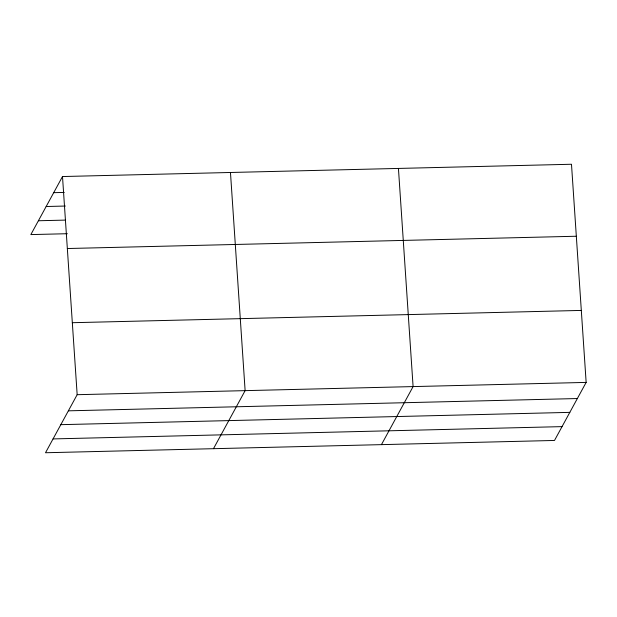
<?xml version="1.0" encoding="UTF-8"?>
<svg xmlns="http://www.w3.org/2000/svg" width="617" height="617" viewBox="0 0 617 617"><rect width="100%" height="100%" fill="white"/><g stroke="black" fill="none" stroke-linecap="round" stroke-linejoin="round"><path stroke-width="0.93" d="M62.502 176.539L77.164 394.695L45.511 452.747L554.498 440.461L586.15 382.409L571.489 164.253L62.502 176.539L30.85 234.591L67.322 233.712M213.474 448.69L245.126 390.638L230.465 172.482M381.445 444.641L413.097 386.589L398.435 168.433M53.702 192.674L64.261 192.419M46.159 206.51L65.356 206.039M38.393 220.755L65.263 220.107M67.338 248.528L576.324 236.242M72.32 322.706L581.314 310.42M77.164 394.695L586.15 382.409M68.364 410.829L577.35 398.543M60.821 424.666L569.815 412.372M53.054 438.918L562.041 426.625"/></g></svg>
